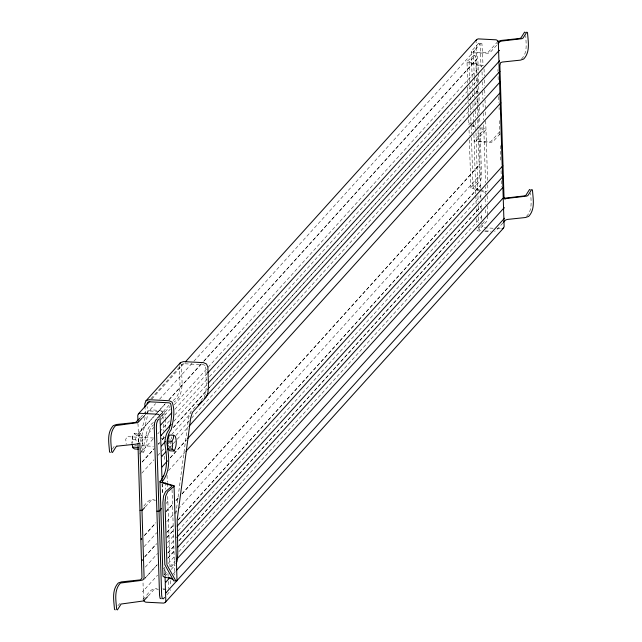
<?xml version="1.0" encoding="UTF-8"?>
<svg xmlns="http://www.w3.org/2000/svg" width="642" height="642" viewBox="0 0 642 642"><rect width="100%" height="100%" fill="white"/><g stroke="black" fill="none" stroke-linecap="round" stroke-linejoin="round"><path stroke-width="0.48" stroke-dasharray="3.21 2.41" d="M168.525 443.205L168.581 441.351M487.687 215.632L487.447 218.978L486.467 221.642L479.036 229.868L480.577 230.614M132.725 436.215L131.971 443.165L132.725 436.215L134.234 433.238L140.06 433.543L139.82 436.584L138.319 439.561L138.768 441.945M140.558 449.296C142.941 444.906 143.359 439.232 141.697 434.506L140.06 433.543M142.067 446.318L142.821 439.369M138.343 441.977C139.322 430.357 147.443 420.502 144.996 408.127M140.558 441.19C142.267 429.49 149.594 419.041 147.058 406.45M467.593 83.027L467.015 61.327L473.788 55.613L477.215 56.199L477.881 59.449L478.29 72.386M480.529 190.859L470.891 187.962L470.971 187.247L477.744 181.534L479.012 178.885L479.446 174.712L478.065 130.928M134.234 433.238L134.603 434.136L136.24 435.099L135.727 439L136.489 442.972M175.852 513.76L188.555 417.926L190.337 412.236L197.648 404.147M170.539 448.22L171.045 446.503M485.175 194.165L485.842 192.744L485.649 186.75M204.292 396.788L205.825 392.471L206.339 385.834L205.745 366.951M153.382 422.468C143.744 429.434 146.408 442.458 141.513 451.968L143.631 452.08C148.454 443.566 145.686 431.657 153.518 424.763M205.031 365.483L203.562 364.744L183.435 363.701L182.015 364.295L181.389 365.691C180.98 377.865 185.955 393.666 173.99 402.109M112.414 449.087L114.003 446.567L117.205 445.468M117.895 605.647L120.11 603.311M521.553 58.96C527.804 52.668 525.942 43.648 525.774 35.727M526.496 216.354C532.756 210.062 530.886 201.042 530.725 193.13M150.91 398.714L182.015 364.295M151.817 399.035L184.711 362.634M140.446 417.541L142.965 414.748M143.599 414.05C148.27 407.18 157.908 411.024 164.657 411.273L165.267 418.255M472.135 77.433L471.316 51.376L478.747 43.15L481.933 43.664L483.065 65.797M142.564 417.645L145.084 414.86M145.718 414.162L148.238 411.37L149.305 410.968L162.683 411.658L163.212 420.149M474.221 76.534L473.435 51.48L480.866 43.263M142.709 417.958L155.621 403.601M159.649 399.139L193.218 362M193.884 361.253L476.332 48.744L476.115 41.858M138.616 442.258L138.375 434.698L137.829 434.152L155.95 414.09M156.624 413.352L165.347 403.69M168.71 399.974L202.944 362.088M203.61 361.35L476.661 59.241L476.364 49.795L475.818 49.241L476.332 48.744M137.829 434.152L154.449 415.823M155.123 415.077L165.195 403.938M169.223 399.476L201.444 363.821M204.124 360.852L476.661 59.241M157.338 418.078L158.662 416.618M159.32 415.888L169.231 404.925M173.188 400.544C183.941 392.166 178.46 377.014 179.27 365.579M157.386 418.295L159.866 415.559M160.484 414.876L162.964 412.132M497.895 41.465L488.153 52.243L485.456 52.772L474.976 52.235L473.435 51.48M161.439 416L170.026 406.498M161.367 416.353L165.082 412.244M496.675 45.269L490.271 52.355L488.217 53.198L474.398 52.877L471.742 52.347L471.316 51.376M140.847 441.672L153.599 427.556M160.981 419.387L170.379 408.986M174.247 404.773L476.99 69.737L476.693 60.292L476.147 59.738M174.897 409.259L207.278 373.355M139.675 453.894L153.253 438.791M157.796 433.84L159.136 432.355M159.81 431.609L170.042 420.221M174.736 415.021L206.957 379.358M209.485 376.637L477.319 80.226L477.231 77.393M173.886 421.24L206.933 384.59M142.171 461.911L154.257 448.541M158.285 444.087L159.625 442.603M162.314 439.626L164.328 437.403M173.051 427.741L208.634 388.37M209.3 387.624L477.648 90.723L477.528 86.943M142.018 462.16L154.096 448.79M158.125 444.328L159.473 442.844M162.153 439.874L164.842 436.905M173.565 427.243L207.133 390.103M207.799 389.357L477.648 90.723M200.97 400.472L203.626 397.526M171.687 434.457L191.155 412.91M141.834 473.146L153.919 459.776M157.788 455.563L163.983 448.638M168.525 443.678L170.026 441.953M175.908 435.509L190.835 418.921M191.509 418.175L477.977 101.211L477.865 97.44M169.336 447.923L172.529 444.449M173.204 443.71L176.558 439.995M177.232 439.248L188.796 426.376M170.331 457.674L186.445 439.842M170.178 457.915L186.284 440.091M168.493 470.642L184.76 452.562M143.848 506.065C146.561 502.806 149.498 498.561 154.313 499.396M145.333 506.875L151.039 500.567L155.645 500.134M499.837 131.618L490.961 141.433L488.265 141.97L476.516 141.144L476.236 140.678L485.978 129.893L485.922 129.235L484.862 128.673L481.067 127.654M165.981 503.537L167.883 501.434L167.458 500.463L164.801 499.933M500.054 133.825L493.08 141.545L491.018 142.388L474.542 141.537L474.117 140.566L483.859 129.788L479.502 128.159M144.482 535.364L155.894 522.74M165.965 511.594L173.348 503.424M176.036 500.447L178.717 497.478M182.071 493.762L479.959 164.175L478.892 130.222M144.322 535.613L155.733 522.981M165.805 511.843L173.188 503.665M175.876 500.696L179.23 496.98M181.919 494.011L479.959 164.175M144.145 546.599L156.736 532.732M166.808 521.593L173.517 514.162M174.191 513.415L177.545 509.7M178.219 508.962L480.288 174.664L479.991 165.219L479.446 164.673M144.474 557.096L156.552 543.726M166.623 532.579L174.006 524.41M178.035 519.948L480.617 185.161L480.32 175.715L479.775 175.162L480.288 174.664M144.988 556.598L156.399 543.967M167.137 532.082L173.846 524.65M177.874 520.197L480.617 185.161M166.599 537.811L173.982 529.634M167.113 537.314L173.821 529.883M145.317 567.095L157.555 553.476M167.466 542.578L174.335 534.898M178.203 530.693L480.946 195.65L480.826 191.878M167.442 547.803L174.311 540.131M145.132 578.081L157.21 564.711M167.955 552.826L174.664 545.395M178.693 540.941L481.275 206.146L481.187 203.313M143.631 579.814L157.057 564.952M167.795 553.067L175.178 544.898M179.206 540.444L481.275 206.146M167.931 558.05L174.64 550.627M167.771 558.299L175.154 550.13M143.535 598.986L143.318 592.101L142.773 591.547L157.547 575.2M163.429 568.764L164.769 567.279M168.124 563.564L174.993 555.892M178.869 551.679L481.604 216.635L481.492 212.863M164.994 575.096L164.906 572.263L166.76 570.281M170.114 566.565L174.969 561.116L173.645 564.262L170.307 567.961M164.288 574.622L166.96 571.661M142.901 599.411C147.419 595.8 150.164 587.534 157.121 588.586M484.349 221.538L476.918 229.756L477.343 230.727L479.999 231.256M165.066 576.211L167.739 573.25M171.085 569.55L175.097 565.104M148.174 596.033L153.847 589.757L158.446 589.324M173.131 574.084L175.972 570.866M166.968 594.733L170.684 590.624L170.258 589.653M502.919 222.951L495.881 230.735L494.509 231.297M476.99 69.737L476.476 70.235L477.086 72.674M477.319 80.226L476.805 80.723L477.351 81.277L477.504 85.996M477.977 101.211L477.463 101.709L478.009 102.263L478.073 104.261M480.946 195.65L480.433 196.147L481.043 198.587M481.604 216.635L481.091 217.132L481.636 217.686L481.765 221.626M142.773 591.547L143.286 591.049L142.989 581.604M164.906 572.263L165.419 571.765L164.874 571.211L164.785 568.379M469.711 81.478L469.077 61.488L475.85 55.774M471.156 122.462L468.997 124.291L468.909 125.005L468.724 119.003M479.245 189.599L473.539 188.066L473.034 187.408L479.807 181.694L481.083 179.046L481.508 174.873L480.007 127.108M493.072 228.231L484.068 227.766L482.607 227.027L481.885 225.559L481.797 222.605M497.077 228.44L501.073 228.64M485.344 230.863L491.066 231.16M484.766 231.505L490.488 231.802M136.24 435.099L142.067 435.396M153.647 438.021L127.044 436.648L125.744 439.361L126.225 444.184M160.548 438.374L163.501 438.526M132.461 439.256L138.319 439.561M134.684 445.371L136.65 445.476M141.577 445.733L153.406 446.342M162.835 588.883L164.745 588.979M163.212 589.573L166.069 589.717M143.631 452.08L141.954 451.904L141.352 450.026M482.88 65.717L469.583 62.146L469.077 61.488M471.565 125.11L477.263 126.635M471.902 126.113L478.555 127.902M480.192 189.847L486.845 191.637M481.484 191.115L485.842 192.744M473.788 55.613L475.152 56.039L475.818 59.289L476.252 73.22M478.747 43.15L479.815 43.56L480.352 46.802L480.946 65.685L481.179 66.92L481.885 66.824L481.323 66.214L466.935 62.041M169.408 438.831L170.339 439.401M477.134 91.22L477.744 93.66M480.104 185.658L480.714 188.098M480.762 206.644L481.372 209.083M137.5 423.656L138.046 424.21L138.343 433.655M168.469 445.05L169.167 447.153L170.146 446.07L170.427 440.203M497.879 69.513L497.943 71.519M498.104 76.526L498.256 81.534M498.73 96.557L498.922 102.568M499.075 107.575L499.139 109.581M499.484 120.6L499.957 135.623M500.27 145.638L500.744 160.66M501.065 170.676L501.25 176.686M501.378 180.691L501.562 186.702M484.06 68.935L484.285 75.933M484.405 79.929L484.598 85.924M484.726 89.92L484.911 95.915M485.039 99.911L485.288 107.912M485.416 111.909L485.569 116.9M485.697 120.897L487.583 180.859M487.703 184.856L487.896 190.859M487.158 195.914L487.342 201.877M487.471 205.849L487.751 214.797M482.038 71.824L482.23 77.818M482.351 81.815L482.543 87.81M482.664 91.806L482.888 98.804M483.041 103.803L483.201 108.795M483.33 112.799L483.546 119.789M483.707 124.789L485.529 182.753M485.135 198.787L485.32 204.75M485.472 209.717L485.633 214.693M478.322 73.381L478.603 82.337M478.723 86.309L478.94 93.275M479.068 97.255L479.229 102.23M479.381 107.206L479.566 113.177M479.726 118.152L479.879 123.128M478.234 109.252L478.418 115.247M478.547 119.235L478.731 125.23M476.412 78.196L476.597 84.166M476.629 85.161L476.942 95.104M477.062 99.085L477.287 106.05M477.319 107.045L477.6 116.001M477.72 119.982L477.913 125.952M474.253 77.538L474.502 85.555M474.663 90.57L474.879 97.584M475.008 101.588L475.168 106.604M475.289 110.609L475.513 117.622M475.642 121.635L477.808 190.786M477.969 195.794L478.162 201.805M478.282 205.817L478.475 211.828M478.627 216.835L478.82 222.854M478.948 226.859L479.036 229.868M472.295 82.441L472.512 89.455M472.64 93.467L472.793 98.475M472.953 103.49L473.146 109.501M473.266 113.506L473.555 122.526M473.579 123.529L473.772 129.54M473.932 134.555L475.818 194.686M475.85 195.682L476.099 203.699M476.26 208.714L476.452 214.725M476.573 218.737L476.765 224.748M469.832 85.474L470.024 91.469M470.177 96.469L470.337 101.46M470.466 105.457L470.682 112.454M470.835 117.454L471.059 124.444M471.124 126.45L471.34 133.44M471.469 137.436L473.034 187.408M467.721 87.023L468.002 96.019M468.034 97.022L468.251 104.012M468.379 108.016L468.692 118.008M469.069 129.997L469.254 135.992M469.382 139.996L470.891 187.962M171.294 436.905L171.358 438.879M172.048 489.613L174.736 575.104M165.299 419.258L165.548 427.275M167.064 475.377L167.281 482.391M167.313 483.394L167.474 488.41M167.722 496.427L169.929 566.573M170.371 580.601L170.523 585.616M163.341 424.161L163.558 431.175M163.718 436.183L163.782 438.189M164.344 456.229L164.504 461.237M165.163 482.286L165.387 489.3M168.027 573.483L168.124 576.484M168.284 581.5L168.501 588.513M162.161 483.755L162.506 494.693M164.817 568.258L165.034 575.216M162.121 483.811L162.466 494.797"/><path stroke-width="0.96" d="M173.637 435.276L173.396 438.317L171.895 441.295L172.642 445.267L172.128 449.167L173.765 450.13L174.126 451.029L169.785 450.804L167.787 448.943L167.538 441.07L169.295 435.051L173.637 435.276L175.274 436.239C176.935 440.966 176.518 446.639 174.126 451.029M174.038 485.745L173.958 486.459L167.714 491.724L165.708 496.017L164.986 502.638L166.944 564.824L175.94 581.098L176.927 580.898L177.007 580.183L174.038 485.745L162.659 482.383L162.097 481.773C170.997 471.164 168.926 455.997 166.936 443.453C167.177 438.614 168.019 433.647 171.125 429.795C173.396 420.983 175.394 410.808 172.12 402.109L169.087 400.72L148.96 399.685L146.007 400.76L144.859 403.666L144.972 407.237M179.84 364.126L180.418 362.682L183.371 361.607L203.498 362.642L206.531 364.03L207.864 367.055L208.457 385.946L207.944 392.583L206.411 396.9L192.456 412.341L190.666 418.038L177.192 519.803L177.818 553.412L177.072 561.26L176.093 563.588M149.803 401.258L138.391 413.889L137.765 415.286L137.95 421.192M146.978 403.77L147.604 402.373L149.032 401.78L169.151 402.823L170.62 403.561C172.706 411.955 171.366 421.361 169.006 429.683C165.901 433.535 165.058 438.51 164.817 443.349C166.808 455.884 168.878 471.059 159.978 481.661L162.948 576.099L163.509 576.709L172.858 579.22M143.567 599.965L144.281 601.434L145.75 602.18L163.758 603.103L165.187 602.517L165.813 601.121L165.564 593.248L504.395 218.336L503.85 217.79L503.553 208.345L504.066 207.847L503.521 207.294L503.224 197.848L503.737 197.351L503.192 196.797L502.895 187.36L503.408 186.862L502.863 186.308L502.566 176.863L503.079 176.365L502.534 175.812L502.237 166.374L502.742 165.877L502.196 165.323L500.254 103.41L500.768 102.913L500.222 102.359L499.925 92.921L500.439 92.424L499.893 91.87L499.596 82.425L500.11 81.927L499.564 81.374L499.267 71.928L499.781 71.439L499.235 70.885L498.938 61.439L499.452 60.942L498.906 60.388L498.609 50.943L499.115 50.445L498.569 49.899L498.328 42.027L497.606 40.558L496.138 39.82L478.138 38.889L476.709 39.483L185.377 361.887M476.083 40.879L476.709 39.483M165.187 602.517L503.505 228.103L504.131 226.706L503.882 218.834L504.395 218.336M146.007 400.76L180.418 362.682M139.82 418.239L135.566 422.468L116.539 424.482L113.345 425.582C106.572 432.796 108.963 443.141 109.541 451.992L110.304 452.441M141.938 418.343L137.845 422.58L115.504 425.646C108.731 432.852 111.122 443.197 111.7 452.048L112.462 452.506L116.162 446.631L117.759 446.078L136.032 444.136L139.86 443.044L144.105 578.129L142.789 579.975L140.325 580.553L120.447 583.04C113.682 590.247 116.066 600.591 116.643 609.451L117.406 609.9L121.105 604.026L143.455 600.96L147.54 596.731M156.768 418.985L155.533 420.358L154.57 423.054L154.249 427.203L159.529 595.094L160.075 598.272L161.134 598.737M158.887 419.09L157.651 420.462L156.688 423.166L156.367 427.307L161.648 595.198L162.193 598.384L163.253 598.85L164.496 597.477M497.951 43.857L499.869 41.73L501.579 41.072L521.89 38.689L523.053 38.03L526.753 32.156L527.515 32.549C528.061 41.425 530.517 51.793 523.712 59.016L520.51 60.123L502.237 62.057L500.527 62.715L499.877 65.62L504.026 197.832L504.821 199.132L506.522 198.466L526.841 196.091L527.997 195.433L531.696 189.559L532.467 189.952C533.012 198.827 535.46 209.188 528.655 216.418L525.461 217.518L507.18 219.46L505.479 220.118L503.561 222.236M162.033 480.818L161.936 477.825L162.45 477.327L161.904 476.773L161.607 467.328L162.121 466.83L161.575 466.277L161.278 456.839L161.792 456.342L161.246 455.788L160.949 446.342L161.463 445.845L160.917 445.291L160.62 435.846L161.134 435.348L160.58 434.803L160.283 425.357L171.542 412.975M207.791 372.858L499.115 50.445M161.134 435.348L171.197 424.21M208.12 383.354L499.452 60.942M161.463 445.845L165.484 441.391M198.378 404.99L201.732 401.274M204.421 398.305L499.781 71.439M161.792 456.342L165.821 451.88M189.31 425.879L500.11 81.927M162.121 466.83L167.49 460.892M187.625 438.598L500.439 92.424M162.45 477.327L163.79 475.842M185.947 451.326L500.768 102.913M144.699 507.581L142.163 510.382L140.052 510.278M161.543 508.448L159.007 511.257L156.889 511.144M177.184 526.167L502.742 165.877M176.839 537.402L503.079 176.365M177.842 547.153L503.408 186.862M176.831 559.134L503.737 197.351M166.077 592.751L165.532 592.197L165.235 582.751L169.777 577.8M176.486 570.369L504.066 207.847M141.641 538.582L141.128 539.079L141.673 539.633M142.299 559.567L141.786 560.065L142.331 560.618M497.895 41.465L501.017 40.462L519.29 38.528L520.895 37.974L524.594 32.1L525.365 32.493M502.076 228.696L503.505 228.103M138.391 413.889L139.82 413.296L157.82 414.226L159.288 414.973L160.01 416.433L160.251 424.306L160.797 424.86M504.034 198.266L524.241 195.922L525.838 195.369L529.538 189.494L530.308 189.888M174.809 580.793L173.821 580.986L164.825 564.711L162.867 502.526L163.59 495.905L165.596 491.62L171.839 486.347L171.92 485.633L160.54 482.27L159.978 481.661M167.538 441.07L171.895 441.295M132.116 443.959L132.725 447.137L138.552 447.434M167.787 448.943L172.128 449.167M138.616 449.191L134.732 448.991L133.095 448.028L132.725 447.137M168.429 577.567L172.176 578.578M115.247 609.844L114.485 609.386C113.907 600.535 111.523 590.191 118.288 582.984L121.49 581.877L140.51 579.862L141.986 578.017L137.974 444.168M165.748 582.254L165.203 581.708L165.05 576.981"/></g></svg>
